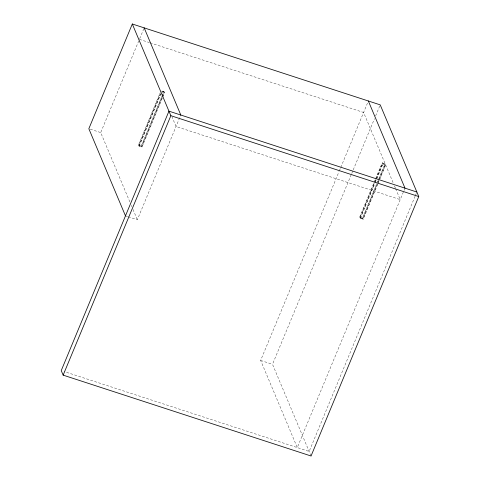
<?xml version="1.0" encoding="UTF-8"?>
<svg xmlns="http://www.w3.org/2000/svg" width="480" height="480" viewBox="0 0 480 480"><rect width="100%" height="100%" fill="white"/><g stroke="black" fill="none" stroke-linecap="round" stroke-linejoin="round"><path stroke-width="0.36" stroke-dasharray="2.4 1.8" d="M129.84 201.9L100.704 132.588L138.738 40.956M139.698 38.658L144.174 27.87M162.504 97.656L142.008 147.024L139.02 146.046L138.54 144.906L160.17 92.796M160.104 93.612L138.756 145.038L139.176 146.034L141.792 146.892L162.282 97.524M139.02 146.046L160.65 93.942M139.176 146.034L160.806 93.93M161.862 96.522L141.372 145.89L141.792 146.892M162.15 95.838L163.854 91.728L161.244 90.87M142.008 147.024L141.528 145.878L162.018 96.516M162.306 95.826L164.016 91.716L161.622 90.936M162.57 96.84L164.28 92.724L163.854 91.728M162.786 96.972L164.496 92.856L164.016 91.716M128.268 216.78L137.34 219.738L180.81 115.026M404.988 188.148L297.282 447.588L260.646 360.438L339.054 171.564M339.342 170.868L340.494 168.102M340.782 167.412L368.352 100.992M311.052 456L272.508 364.308L351.492 174.048M351.78 173.358L352.932 170.586M353.22 169.896L374.472 118.698M375.618 115.932L380.214 104.862M377.712 184.206L363.198 219.174L360.21 218.196L359.73 217.05L375.384 179.346M375.666 178.656L382.212 162.888L385.206 163.866L378.654 179.634M375.6 179.478L359.946 217.182L360.366 218.184L362.982 219.036L378.918 180.642M375.882 178.788L382.428 163.02L385.044 163.872L385.47 164.874L379.206 179.958M360.21 218.196L374.724 183.228M375.012 182.544L382.692 164.034L382.212 162.888M360.366 218.184L374.88 183.222M375.168 182.532L382.854 164.022L382.428 163.02M376.794 183.756L362.562 218.04L362.982 219.036M377.076 183.072L378.216 180.33M378.498 179.646L385.044 163.872M363.198 219.174L362.718 218.028L376.662 184.434M377.802 181.692L378.372 180.318M378 183.522L379.14 180.774M379.422 180.09L385.686 165.006L382.692 164.034M415.128 196.17L309.144 451.458L64.086 371.526M415.416 195.474L416.28 193.398M139.416 39.336L149.376 42.582M150.09 42.816L363.594 112.458L393.306 183.144M161.664 91.872L164.496 92.856M90.234 129.174L100.704 132.588M138.54 144.906L141.528 145.878M359.73 217.05L362.718 218.028M125.472 215.868L127.566 216.552M260.646 360.438L272.508 364.308M394.458 185.886L395.328 187.944M395.616 188.634L400.23 199.614L176.052 126.486L172.014 116.88M131.28 205.326L131.856 206.7M133.008 209.448L137.34 219.738"/><path stroke-width="0.72" d="M416.85 192.018L168.948 111.156L61.236 370.596L63.15 375.138L311.052 456L418.764 196.554L380.214 104.862L132.312 24L88.836 128.718L125.472 215.868M63.15 375.138L170.856 115.692L132.312 24M170.856 115.692L418.764 196.554M368.352 100.992L404.988 188.148M144.174 27.87L180.81 115.026"/></g></svg>
